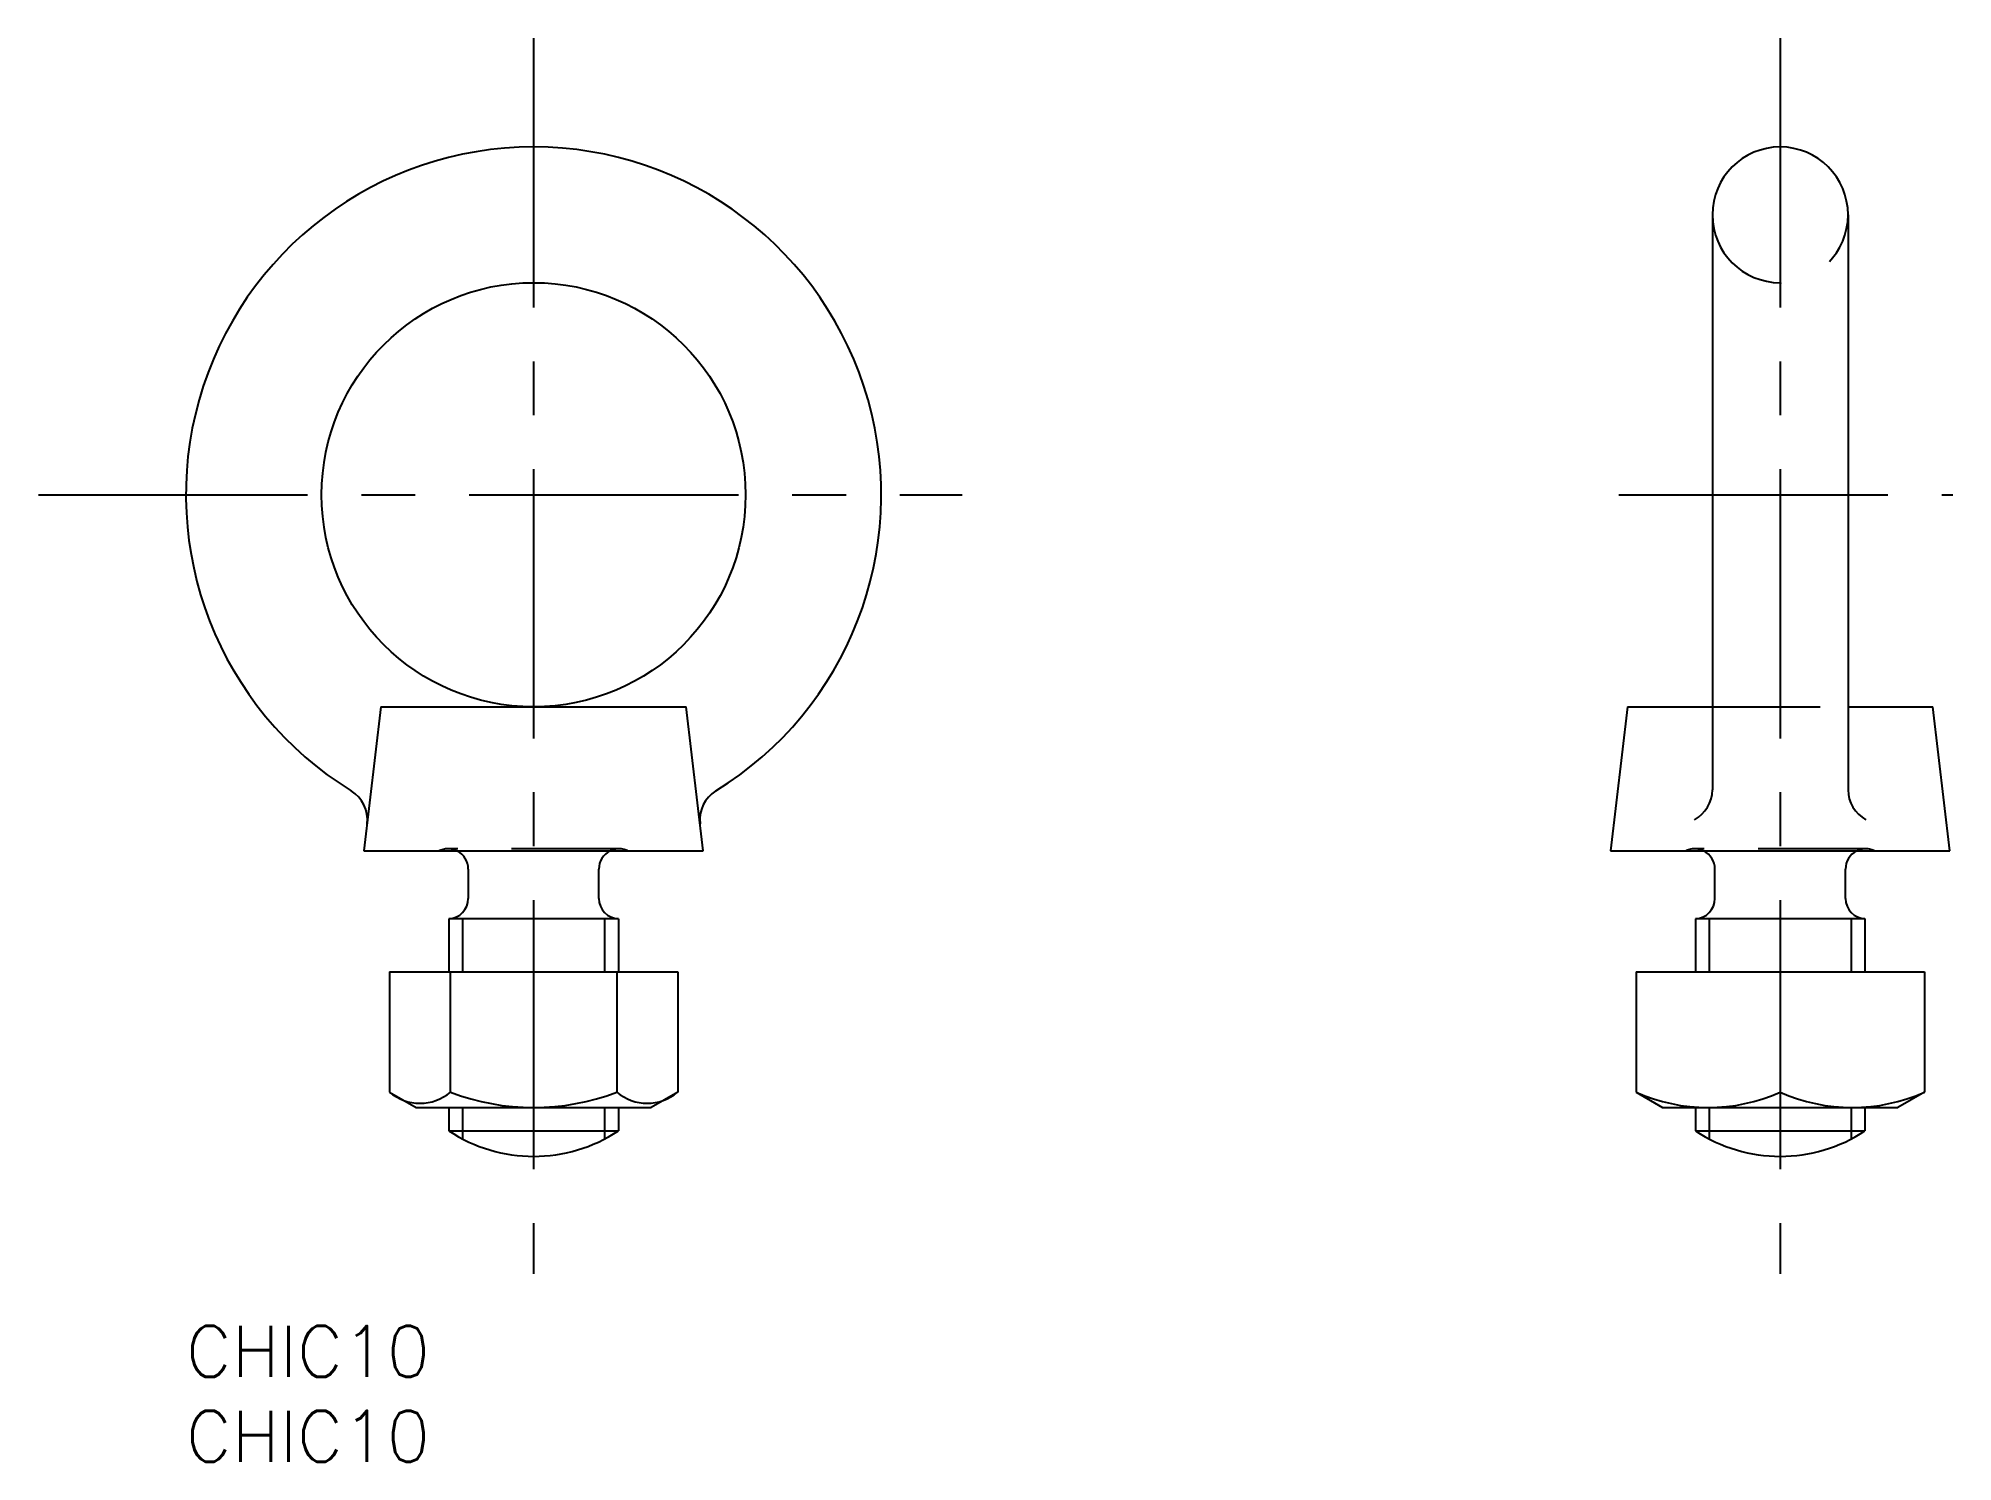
# Model space of a CAD drawing. Extents: x -9 to 104, y -8 to 76.
import ezdxf

# ---------------------------------------------------------------- set-up
doc = ezdxf.new("R2010")
doc.units = 0
doc.header["$LTSCALE"] = 0.5
doc.linetypes.add('CENTER', pattern=[50.8, 31.75, -6.35, 6.35, -6.35])
doc.linetypes.add('DASHED', pattern=[19.05, 12.7, -6.35])
for name, color, linetype in [('MSM_CENTER', 1, 'CENTER'), ('MSM_CONTINUOUS', 7, 'CONTINUOUS'), ('MSM_DASHED', 4, 'DASHED'), ('MSM_NARROW', 5, 'CONTINUOUS'), ('MSM_PART_NUMBER', 7, 'CONTINUOUS')]:
    doc.layers.add(name, color=color, linetype=linetype)
doc.styles.get("Standard").update_dxf_attribs({"font": 'txt.shx', "height": 3, "bigfont": 'bigfont.shx'})

# ---------------------------------------------------------------- blocks, each defined once
blk = doc.blocks.new('*U10')
at = {"layer": 'MSM_PART_NUMBER'}
blk.add_text('CHIC10', height=3, dxfattribs=at).set_placement((0, -3))
blk = doc.blocks.new('*U11')
at = {"layer": 'MSM_PART_NUMBER'}
blk.add_text('CHIC10', height=3, dxfattribs=at).set_placement((0, -8))

msp = doc.modelspace()

# ---------------------------------------------------------------- linework, layer by layer
at = {"layer": 'MSM_CENTER'}
for p, q in [((20.5, 75.91), (20.5, 3.07)), ((94, 75.91), (94, 3.07)), ((-8.7, 49), (45.77, 49)), ((84.48, 49), (104.17, 49))]:
    msp.add_line(p, q, dxfattribs=at)
at = {"layer": 'MSM_CONTINUOUS'}
for p, q in [((90, 65.5), (90, 31.61)), ((98, 65.5), (98, 31.61)), ((11.5, 36.5), (10.5, 28)), ((11.5, 36.5), (29.5, 36.5)), ((30.5, 28), (29.5, 36.5)), ((85, 36.5), (84, 28)), ((85, 36.5), (90, 36.5)), ((98, 36.5), (103, 36.5)), ((104, 28), (103, 36.5)), ((10.5, 28), (30.5, 28)), ((84, 28), (104, 28)), ((16.65, 26.93), (16.65, 25.2)), ((24.35, 25.2), (24.35, 26.93)), ((90.15, 25.2), (90.15, 26.93)), ((97.85, 25.2), (97.85, 26.93)), ((15.5, 24), (15.5, 20.88)), ((25.5, 24), (15.5, 24)), ((25.5, 24), (25.5, 20.88)), ((89, 24), (89, 20.88)), ((99, 24), (89, 24)), ((99, 24), (99, 20.88)), ((12, 20.88), (29, 20.88)), ((12, 20.88), (12, 13.78)), ((15.59, 20.88), (15.59, 13.78)), ((25.41, 20.88), (25.41, 13.78)), ((29, 20.88), (29, 13.78)), ((85.5, 20.88), (102.5, 20.88)), ((85.5, 20.88), (85.5, 13.78)), ((94, 20.88), (94, 13.78)), ((102.5, 20.88), (102.5, 13.78)), ((12, 13.78), (13.57, 12.88)), ((29, 13.78), (27.43, 12.88)), ((85.5, 13.78), (87.06, 12.88)), ((102.5, 13.78), (100.93, 12.88)), ((13.57, 12.88), (27.43, 12.88)), ((15.5, 12.88), (15.5, 11.5)), ((25.5, 12.88), (25.5, 11.5)), ((87.06, 12.88), (100.93, 12.88)), ((89, 12.88), (89, 11.5)), ((99, 12.88), (99, 11.5)), ((15.5, 11.5), (25.5, 11.5)), ((89, 11.5), (99, 11.5))]:
    msp.add_line(p, q, dxfattribs=at)
msp.add_circle((20.5, 49), 12.5, dxfattribs=at)
for centre, radius, start, end in [((20.5, 49), 20.5, 301.6226, 238.3774), ((94, 65.5), 4, 0, 180), ((88, 31.61), 2, 298.1299, 0), ((100, 31.61), 2, 180, 241.8701), ((8.7, 29.84), 2, 353.2902, 58.3774), ((32.3, 29.84), 2, 121.6226, 186.7098), ((15.45, 26.93), 1.2, 0, 62.7204), ((25.55, 26.93), 1.2, 117.2796, 180), ((88.95, 26.93), 1.2, 0, 62.7204), ((99.05, 26.93), 1.2, 117.2796, 180), ((15.45, 25.2), 1.2, 272.388, 0), ((25.55, 25.2), 1.2, 180, 267.612), ((88.95, 25.2), 1.2, 272.388, 0), ((99.05, 25.2), 1.2, 180, 267.612), ((13.8, 15.91), 2.78, 229.7917, 310.2083), ((20.5, 26.66), 13.78, 249.136, 290.864), ((27.2, 15.91), 2.78, 229.7917, 310.2083), ((89.75, 23.33), 10.45, 245.9958, 294.0042), ((98.25, 23.33), 10.45, 245.9958, 294.0042), ((20.5, 19.08), 9.08, 236.6015, 303.3985), ((94, 19.08), 9.08, 236.6015, 303.3985)]:
    msp.add_arc(centre, radius, start, end, dxfattribs=at)
at = {"layer": 'MSM_DASHED'}
for p, q in [((90, 36.5), (98, 36.5)), ((25.55, 28.13), (15.45, 28.13)), ((99.05, 28.13), (88.95, 28.13))]:
    msp.add_line(p, q, dxfattribs=at)
for centre, radius, start, end in [((94, 65.5), 4, 180, 0), ((15.45, 26.93), 1.2, 62.7204, 117.2796), ((25.55, 26.93), 1.2, 62.7204, 117.2796), ((88.95, 26.93), 1.2, 62.7204, 117.2796), ((99.05, 26.93), 1.2, 62.7204, 117.2796)]:
    msp.add_arc(centre, radius, start, end, dxfattribs=at)
at = {"layer": 'MSM_NARROW'}
for p, q in [((16.31, 24), (16.31, 20.88)), ((24.69, 24), (24.69, 20.88)), ((89.81, 24), (89.81, 20.88)), ((98.19, 24), (98.19, 20.88)), ((16.31, 12.88), (16.31, 11.02)), ((24.69, 12.88), (24.69, 11.02)), ((89.81, 12.88), (89.81, 11.02)), ((98.19, 12.88), (98.19, 11.02))]:
    msp.add_line(p, q, dxfattribs=at)

# ---------------------------------------------------------------- block references
at = {"layer": 'MSM_CONTINUOUS'}
for name in ['*U10', '*U11']:
    msp.add_blockref(name, (0, 0), dxfattribs=at)

doc.saveas('drawing.dxf')
